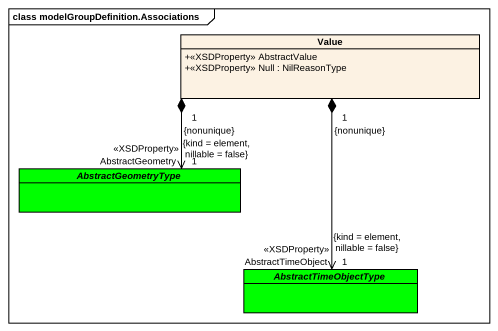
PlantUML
@startuml
mainframe class modelGroupDefinition.Associations
hide circle
hide empty members
skinparam classAttributeIconSize 0
class Value {
  +<<XSDProperty>> AbstractValue
  +<<XSDProperty>> Null : NilReasonType
}
abstract class AbstractGeometryType #00FF00
abstract class AbstractTimeObjectType #00FF00
Value "1\n{nonunique}" *--> "AbstractGeometry\n<<XSDProperty>>\n1\n{kind = element, nillable = false}" AbstractGeometryType
Value "1\n{nonunique}" *--> "AbstractTimeObject\n<<XSDProperty>>\n1\n{kind = element, nillable = false}" AbstractTimeObjectType
@enduml
